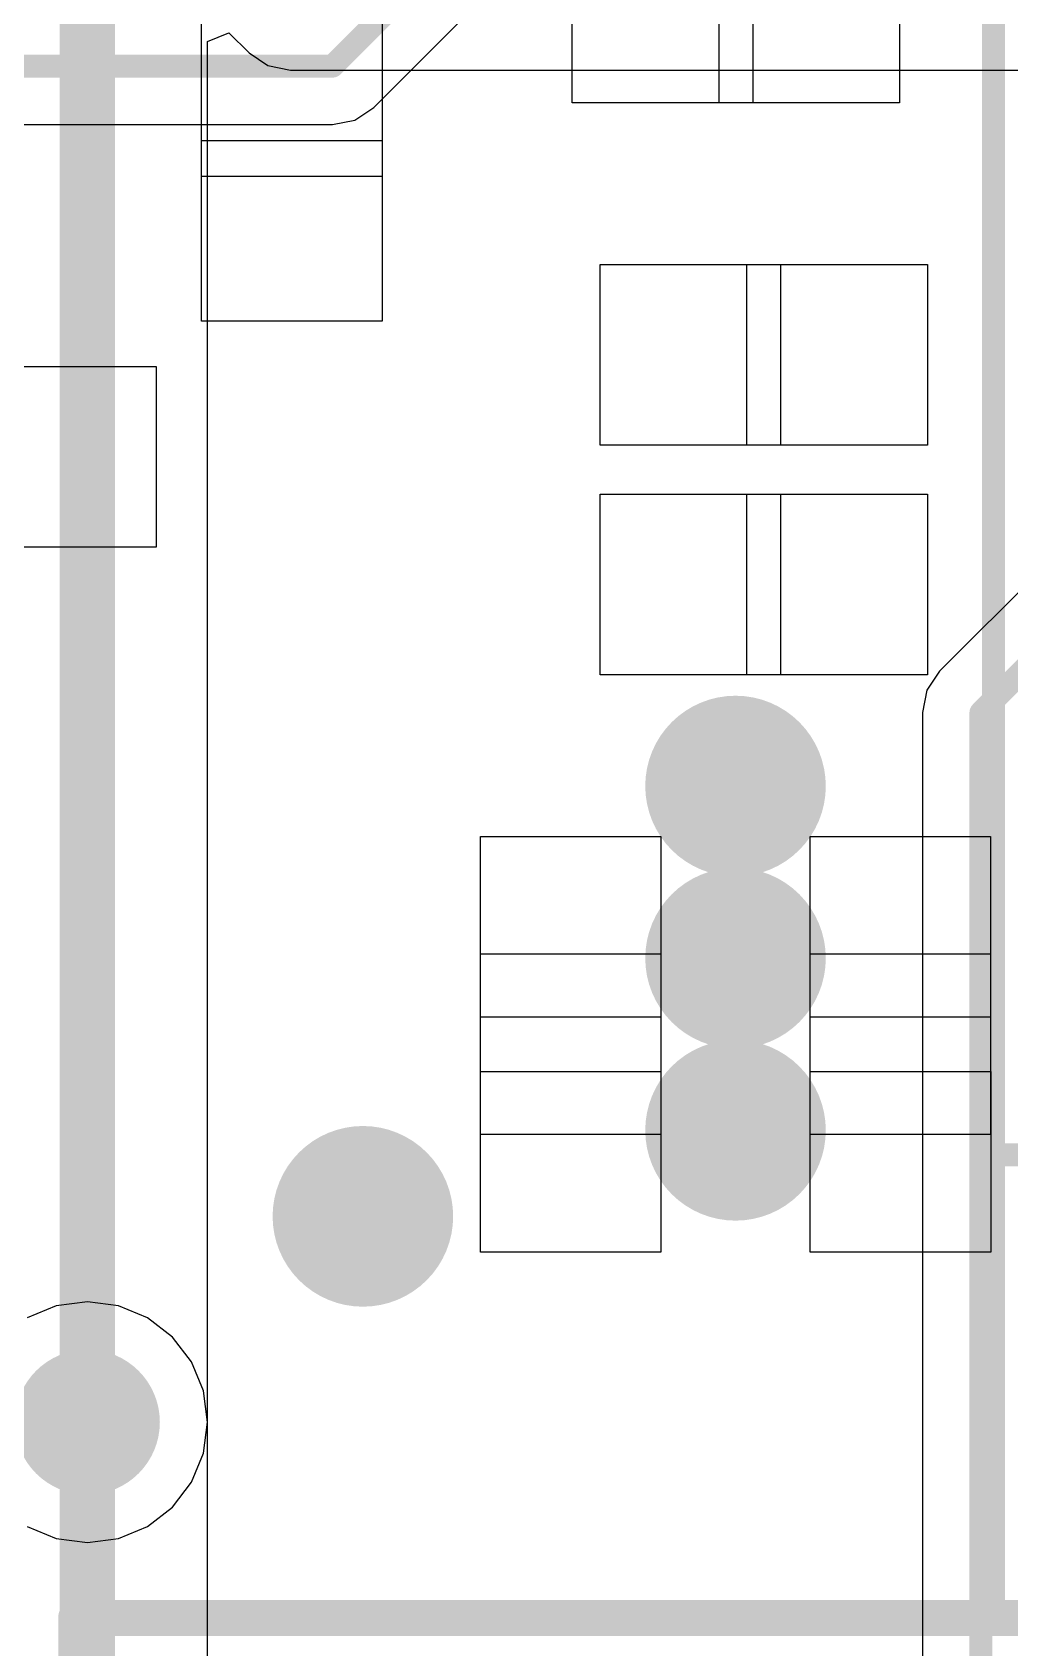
# Model space of a CAD drawing. Header units: millimetres. Extents: x -0.36 to 5.33, y -0.63 to 3.45.
# Drawn here: x 2.8982 to 3.1113, y 1.53 to 1.882 of the extents above; entities that cross this region are included whole.
import ezdxf

# ---------------------------------------------------------------- set-up
doc = ezdxf.new("R2010")
doc.units = ezdxf.units.MM
doc.header["$MEASUREMENT"] = 0
for name, color, linetype in [('BottomLayer', 5, 'Continuous'), ('BottomSolder', 6, 'Continuous'), ('Mechanical1', 6, 'Continuous'), ('MultiLayer', 9, 'Continuous'), ('PadHoleLayer', 156, 'Continuous'), ('TopLayer', 1, 'Continuous'), ('TopOverlay', 2, 'Continuous'), ('TopSolder', 216, 'Continuous'), ('ViaHoleLayer', 16, 'Continuous')]:
    doc.layers.add(name, color=color, linetype=linetype)

# ---------------------------------------------------------------- blocks, each defined once
blk = doc.blocks.new('HDR_1_8_TH______13')
at = {"layer": 'TopOverlay', "const_width": 0.005}
for points in [[(-0.4, 0.05), (0.4, 0.05)], [(-0.4, 0.05), (-0.4, -0.05)], [(-0.29907, 0.05), (-0.29907, -0.05)]]:
    blk.add_lwpolyline(points, dxfattribs=at)
at = {"layer": 'TopOverlay', "const_width": 0.0025}
for points in [[(-0.40125, 0.05, 1), (-0.39875, 0.05, 1)], [(-0.40125, 0.05, 1), (-0.39875, 0.05, 1)], [(-0.30032, 0.05, 1), (-0.29782, 0.05, 1)]]:
    blk.add_lwpolyline(points, format="xyb", close=True, dxfattribs=at)
blk = doc.blocks.new('HDR1X3__14')
at = {"layer": 'BottomLayer'}
blk.add_hatch(color=5, dxfattribs=at).paths.add_polyline_path([(-0.02953, 0.02953), (0.02953, 0.02953), (0.02953, -0.02953), (-0.02953, -0.02953)])
h = blk.add_hatch(color=5, dxfattribs=at)
edge = h.paths.add_edge_path()
edge.add_arc((0.1, 0), 0.02953, 0, 360)
h = blk.add_hatch(color=5, dxfattribs=at)
edge = h.paths.add_edge_path()
edge.add_arc((0.2, 0), 0.02953, 0, 360)
at = {"layer": 'BottomSolder'}
blk.add_hatch(color=6, dxfattribs=at).paths.add_polyline_path([(-0.03353, 0.03353), (0.03353, 0.03353), (0.03353, -0.03353), (-0.03353, -0.03353)])
h = blk.add_hatch(color=6, dxfattribs=at)
edge = h.paths.add_edge_path()
edge.add_arc((0.1, 0), 0.03353, 0, 360)
h = blk.add_hatch(color=6, dxfattribs=at)
edge = h.paths.add_edge_path()
edge.add_arc((0.2, 0), 0.03353, 0, 360)
at = {"layer": 'MultiLayer'}
blk.add_hatch(color=9, dxfattribs=at).paths.add_polyline_path([(-0.02953, 0.02953), (0.02953, 0.02953), (0.02953, -0.02953), (-0.02953, -0.02953)])
h = blk.add_hatch(color=9, dxfattribs=at)
edge = h.paths.add_edge_path()
edge.add_arc((0.1, 0), 0.02953, 0, 360)
h = blk.add_hatch(color=9, dxfattribs=at)
edge = h.paths.add_edge_path()
edge.add_arc((0.2, 0), 0.02953, 0, 360)
at = {"layer": 'PadHoleLayer'}
h = blk.add_hatch(color=156, dxfattribs=at)
edge = h.paths.add_edge_path()
edge.add_arc((0, 0), 0.01772, 0, 360)
h = blk.add_hatch(color=156, dxfattribs=at)
edge = h.paths.add_edge_path()
edge.add_arc((0.1, 0), 0.01772, 0, 360)
h = blk.add_hatch(color=156, dxfattribs=at)
edge = h.paths.add_edge_path()
edge.add_arc((0.2, 0), 0.01772, 0, 360)
at = {"layer": 'TopLayer'}
blk.add_hatch(color=1, dxfattribs=at).paths.add_polyline_path([(-0.02953, 0.02953), (0.02953, 0.02953), (0.02953, -0.02953), (-0.02953, -0.02953)])
h = blk.add_hatch(color=1, dxfattribs=at)
edge = h.paths.add_edge_path()
edge.add_arc((0.1, 0), 0.02953, 0, 360)
h = blk.add_hatch(color=1, dxfattribs=at)
edge = h.paths.add_edge_path()
edge.add_arc((0.2, 0), 0.02953, 0, 360)
at = {"layer": 'TopSolder'}
blk.add_hatch(color=216, dxfattribs=at).paths.add_polyline_path([(-0.03353, 0.03353), (0.03353, 0.03353), (0.03353, -0.03353), (-0.03353, -0.03353)])
h = blk.add_hatch(color=216, dxfattribs=at)
edge = h.paths.add_edge_path()
edge.add_arc((0.1, 0), 0.03353, 0, 360)
h = blk.add_hatch(color=216, dxfattribs=at)
edge = h.paths.add_edge_path()
edge.add_arc((0.2, 0), 0.03353, 0, 360)
at = {"layer": 'TopOverlay', "const_width": 0.00787}
for points in [[(-0.05, -0.05), (-0.05, 0.05)], [(-0.05, 0.05), (0.25, 0.05)], [(0.25, -0.05), (0.25, 0.05)], [(-0.05, -0.05), (0.25, -0.05)]]:
    blk.add_lwpolyline(points, dxfattribs=at)
at = {"layer": 'TopOverlay', "const_width": 0.00394}
for points in [[(-0.05197, 0.05, 1), (-0.04803, 0.05, 1)], [(-0.05197, 0.05, 1), (-0.04803, 0.05, 1)], [(0.24803, 0.05, 1), (0.25197, 0.05, 1)], [(0.24803, 0.05, 1), (0.25197, 0.05, 1)], [(-0.05197, -0.05, 1), (-0.04803, -0.05, 1)], [(-0.05197, -0.05, 1), (-0.04803, -0.05, 1)], [(0.24803, -0.05, 1), (0.25197, -0.05, 1)], [(0.24803, -0.05, 1), (0.25197, -0.05, 1)]]:
    blk.add_lwpolyline(points, format="xyb", close=True, dxfattribs=at)

msp = doc.modelspace()

# ---------------------------------------------------------------- hatches: boundary and pattern name
at = {"layer": 'BottomLayer'}
h = msp.add_hatch(color=5, dxfattribs=at)
edge = h.paths.add_edge_path()
edge.add_arc((2.91016, 1.57915), 0.01181, 0, 360)
at = {"layer": 'BottomSolder'}
h = msp.add_hatch(color=6, dxfattribs=at)
edge = h.paths.add_edge_path()
edge.add_arc((2.91016, 1.57915), 0.01581, 0, 360)
at = {"layer": 'TopLayer'}
h = msp.add_hatch(color=1, dxfattribs=at)
edge = h.paths.add_edge_path()
edge.add_arc((2.91016, 1.57915), 0.01181, 0, 360)
at = {"layer": 'TopSolder'}
h = msp.add_hatch(color=216, dxfattribs=at)
edge = h.paths.add_edge_path()
edge.add_arc((2.91016, 1.57915), 0.01581, 0, 360)
at = {"layer": 'ViaHoleLayer'}
h = msp.add_hatch(color=16, dxfattribs=at)
edge = h.paths.add_edge_path()
edge.add_arc((2.91016, 1.57915), 0.00591, 0, 360)

# ---------------------------------------------------------------- linework, layer by layer
at = {"layer": 'BottomLayer'}
for p, q in [((2.97263, 1.8656), (3.03077, 1.92375)), ((2.96849, 1.86284), (2.97263, 1.8656)), ((2.96361, 1.86187), (2.96849, 1.86284)), ((2.70005, 1.86187), (2.96361, 1.86187)), ((3.11789, 1.76466), (3.09599, 1.74276)), ((3.09599, 1.74276), (3.09323, 1.73863)), ((3.09323, 1.73863), (3.09226, 1.73375)), ((3.09226, 1.73375), (3.09226, 1.51495)), ((2.91016, 1.60537), (2.90337, 1.60448)), ((2.91694, 1.60448), (2.91016, 1.60537)), ((2.90337, 1.60448), (2.89705, 1.60186)), ((2.92327, 1.60186), (2.91694, 1.60448)), ((2.9287, 1.59769), (2.92327, 1.60186)), ((2.93287, 1.59226), (2.9287, 1.59769)), ((2.93549, 1.58594), (2.93287, 1.59226)), ((2.93638, 1.57915), (2.93549, 1.58594)), ((2.93638, 1.52602), (2.93638, 1.57915))]:
    msp.add_line(p, q, dxfattribs=at)
for points, const_width in [([(2.96361, 1.87461), (3.02549, 1.93649)], 0.005), ([(2.18039, 1.87461), (2.96361, 1.87461)], 0.005), ([(3.105, 1.73375), (3.15774, 1.78649)], 0.005), ([(3.105, 1.35007), (3.105, 1.73375)], 0.005), ([(2.91016, 1.32369), (2.91016, 1.57915)], 0.012)]:
    msp.add_lwpolyline(points, dxfattribs=dict(at, const_width=const_width))
for points, const_width in [([(2.96236, 1.87461, 1), (2.96486, 1.87461, 1)], 0.0025), ([(2.96236, 1.87461, 1), (2.96486, 1.87461, 1)], 0.0025), ([(3.10375, 1.73375, 1), (3.10625, 1.73375, 1)], 0.0025), ([(3.10375, 1.73375, 1), (3.10625, 1.73375, 1)], 0.0025), ([(2.90716, 1.57915, 1), (2.91316, 1.57915, 1)], 0.006)]:
    msp.add_lwpolyline(points, format="xyb", close=True, dxfattribs=dict(at, const_width=const_width))
at = {"layer": 'Mechanical1'}
for p, q in [((3.0159, 1.86661), (3.0159, 1.90598)), ((3.0479, 1.86661), (3.0479, 1.90598)), ((3.05527, 1.90598), (3.05527, 1.86661)), ((3.08727, 1.90598), (3.08727, 1.86661)), ((2.93506, 1.85056), (2.93506, 1.88993)), ((2.97443, 1.88993), (2.97443, 1.85056)), ((3.05527, 1.86661), (3.0159, 1.86661)), ((3.08727, 1.86661), (3.0479, 1.86661)), ((2.93506, 1.81907), (2.93506, 1.85844)), ((2.93506, 1.85844), (2.97443, 1.85844)), ((2.97443, 1.85844), (2.97443, 1.81907)), ((2.97443, 1.85056), (2.93506, 1.85056)), ((3.02196, 1.79199), (3.02196, 1.83136)), ((3.02196, 1.83136), (3.06133, 1.83136)), ((3.05396, 1.79199), (3.05396, 1.83136)), ((3.05396, 1.83136), (3.09333, 1.83136)), ((3.06133, 1.83136), (3.06133, 1.79199)), ((3.09333, 1.83136), (3.09333, 1.79199)), ((2.97443, 1.81907), (2.93506, 1.81907)), ((2.88579, 1.80917), (2.92516, 1.80917)), ((2.92516, 1.80917), (2.92516, 1.76981)), ((3.06133, 1.79199), (3.02196, 1.79199)), ((3.09333, 1.79199), (3.05396, 1.79199)), ((3.02196, 1.74199), (3.02196, 1.78136)), ((3.02196, 1.78136), (3.06133, 1.78136)), ((3.05396, 1.74199), (3.05396, 1.78136)), ((3.05396, 1.78136), (3.09333, 1.78136)), ((3.06133, 1.78136), (3.06133, 1.74199)), ((3.09333, 1.78136), (3.09333, 1.74199)), ((2.92516, 1.76981), (2.88579, 1.76981)), ((3.06133, 1.74199), (3.02196, 1.74199)), ((3.09333, 1.74199), (3.05396, 1.74199)), ((2.99586, 1.66741), (2.99586, 1.70678)), ((2.99586, 1.70678), (3.03523, 1.70678)), ((3.03523, 1.70678), (3.03523, 1.66741)), ((3.06775, 1.70677), (3.10712, 1.70677)), ((3.06775, 1.6674), (3.06775, 1.70677)), ((3.10712, 1.70677), (3.10712, 1.6674)), ((2.99587, 1.6418), (2.99587, 1.68117)), ((2.99587, 1.68117), (3.03524, 1.68117)), ((3.03524, 1.68117), (3.03524, 1.6418)), ((3.06773, 1.68118), (3.1071, 1.68118)), ((3.06773, 1.6418), (3.06773, 1.68118)), ((3.1071, 1.68118), (3.1071, 1.6418)), ((3.03523, 1.66741), (2.99586, 1.66741)), ((3.10712, 1.6674), (3.06775, 1.6674)), ((2.99586, 1.61619), (2.99586, 1.65556)), ((2.99586, 1.65556), (3.03523, 1.65556)), ((3.03523, 1.65556), (3.03523, 1.61619)), ((3.06778, 1.65556), (3.10715, 1.65556)), ((3.06778, 1.61619), (3.06778, 1.65556)), ((3.10715, 1.65556), (3.10715, 1.61619)), ((3.03524, 1.6418), (2.99587, 1.6418)), ((3.1071, 1.6418), (3.06773, 1.6418)), ((3.03523, 1.61619), (2.99586, 1.61619)), ((3.10715, 1.61619), (3.06778, 1.61619))]:
    msp.add_line(p, q, dxfattribs=at)
at = {"layer": 'Mechanical1', "const_width": 0.01969}
for points in [[(3.05149, 1.7079, -1), (3.05149, 1.72758)], [(3.05149, 1.72758, -1), (3.05149, 1.7079)], [(3.05149, 1.6704, -1), (3.05149, 1.69008)], [(3.05149, 1.69008, -1), (3.05149, 1.6704)], [(3.05149, 1.6329, -1), (3.05149, 1.65258)], [(3.05149, 1.65258, -1), (3.05149, 1.6329)], [(2.97024, 1.61415, -1), (2.97024, 1.63383)], [(2.97024, 1.63383, -1), (2.97024, 1.61415)]]:
    msp.add_lwpolyline(points, format="xyb", dxfattribs=at)
at = {"layer": 'Mechanical1', "const_width": 0.00984}
for points in [[(3.04657, 1.72758, 1), (3.05642, 1.72758, 1)], [(3.04657, 1.72758, 1), (3.05642, 1.72758, 1)], [(3.04657, 1.7079, 1), (3.05642, 1.7079, 1)], [(3.04657, 1.7079, 1), (3.05642, 1.7079, 1)], [(3.04657, 1.69008, 1), (3.05642, 1.69008, 1)], [(3.04657, 1.69008, 1), (3.05642, 1.69008, 1)], [(3.04657, 1.6704, 1), (3.05642, 1.6704, 1)], [(3.04657, 1.6704, 1), (3.05642, 1.6704, 1)], [(3.04657, 1.65258, 1), (3.05642, 1.65258, 1)], [(3.04657, 1.65258, 1), (3.05642, 1.65258, 1)], [(2.96532, 1.63383, 1), (2.97516, 1.63383, 1)], [(2.96532, 1.63383, 1), (2.97516, 1.63383, 1)], [(3.04657, 1.6329, 1), (3.05642, 1.6329, 1)], [(3.04657, 1.6329, 1), (3.05642, 1.6329, 1)], [(2.96532, 1.61415, 1), (2.97516, 1.61415, 1)], [(2.96532, 1.61415, 1), (2.97516, 1.61415, 1)]]:
    msp.add_lwpolyline(points, format="xyb", close=True, dxfattribs=at)
at = {"layer": 'TopLayer'}
for p, q in [((2.93638, 1.87998), (2.941, 1.88189)), ((2.93638, 1.57915), (2.93638, 1.87998)), ((2.941, 1.88189), (2.94542, 1.87748)), ((2.94542, 1.87748), (2.94955, 1.87472)), ((2.94955, 1.87472), (2.95443, 1.87375)), ((2.95443, 1.87375), (3.11412, 1.87375)), ((2.93549, 1.57236), (2.93638, 1.57915)), ((2.93287, 1.56604), (2.93549, 1.57236)), ((2.9287, 1.56061), (2.93287, 1.56604)), ((2.92327, 1.55644), (2.9287, 1.56061)), ((2.89705, 1.55644), (2.90337, 1.55382)), ((2.91694, 1.55382), (2.92327, 1.55644)), ((2.90337, 1.55382), (2.91016, 1.55293)), ((2.91016, 1.55293), (2.91694, 1.55382))]:
    msp.add_line(p, q, dxfattribs=at)
at = {"layer": 'TopLayer', "const_width": 0.012}
msp.add_lwpolyline([(2.91016, 1.57915), (2.91016, 2.03891)], dxfattribs=at)
at = {"layer": 'TopLayer', "const_width": 0.006}
msp.add_lwpolyline([(2.90716, 1.57915, 1), (2.91316, 1.57915, 1)], format="xyb", close=True, dxfattribs=at)

# ---------------------------------------------------------------- block references
at = {"rotation": 90}
msp.add_blockref('HDR_1_8_TH______13', (3.15774, 1.93649), dxfattribs=at)
msp.add_blockref('HDR1X3__14', (2.95774, 1.48649))

doc.saveas('drawing.dxf')
